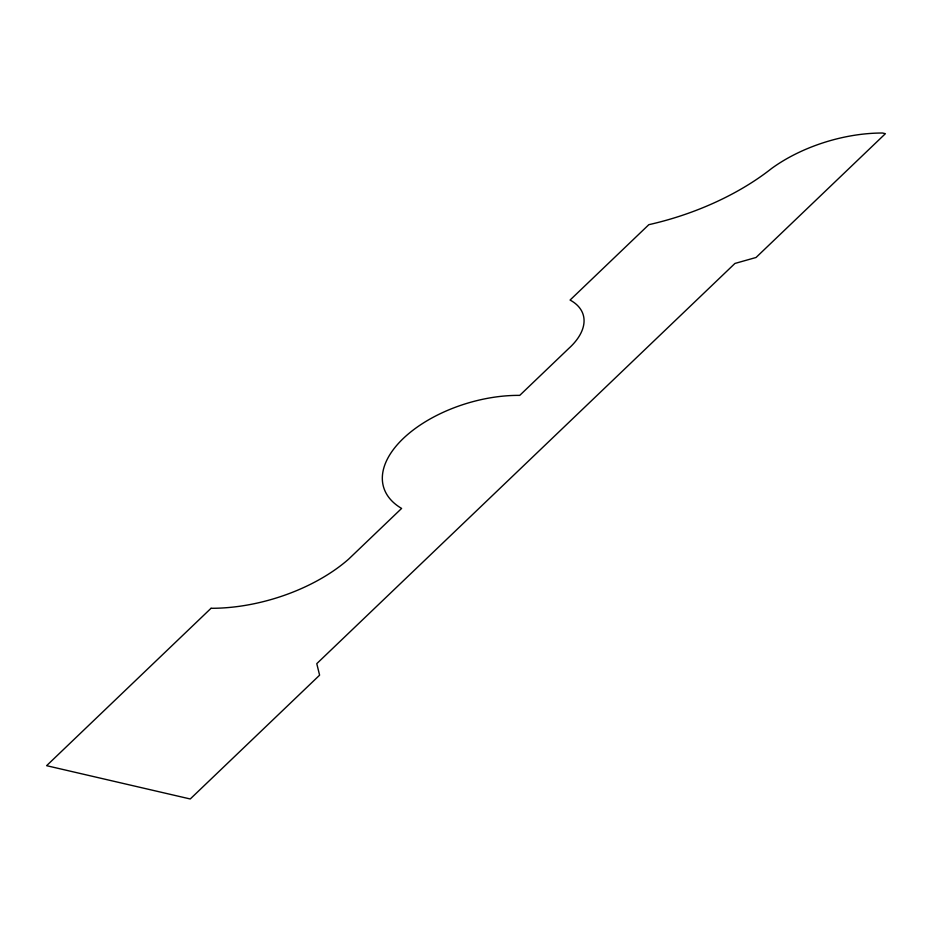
<?xml version="1.0" encoding="UTF-8"?>
<svg xmlns="http://www.w3.org/2000/svg" width="932" height="932" viewBox="0 0 932 932"><rect width="100%" height="100%" fill="white"/><g stroke="black" fill="none" stroke-linecap="round" stroke-linejoin="round"><path stroke-width="1.4" d="M211.04 608.293L46.6 765.685L190.245 798.98L319.606 675.176L316.775 663.654L734.929 263.453L756.038 257.488L885.4 133.684L882.546 133.02A112.69 60.883 -16.6 0 0 771.568 168.506A186.12 100.551 -16.6 0 1 648.823 224.682L570.069 300.057A69.539 37.56 -16.6 0 1 568.835 348.382L519.741 395.378A104.757 56.596 -16.6 0 0 403.172 438.576A104.757 56.596 -16.6 0 0 401.61 508.429L348.603 559.165A128.5 69.422 -16.6 0 1 211.04 608.293"/></g></svg>
